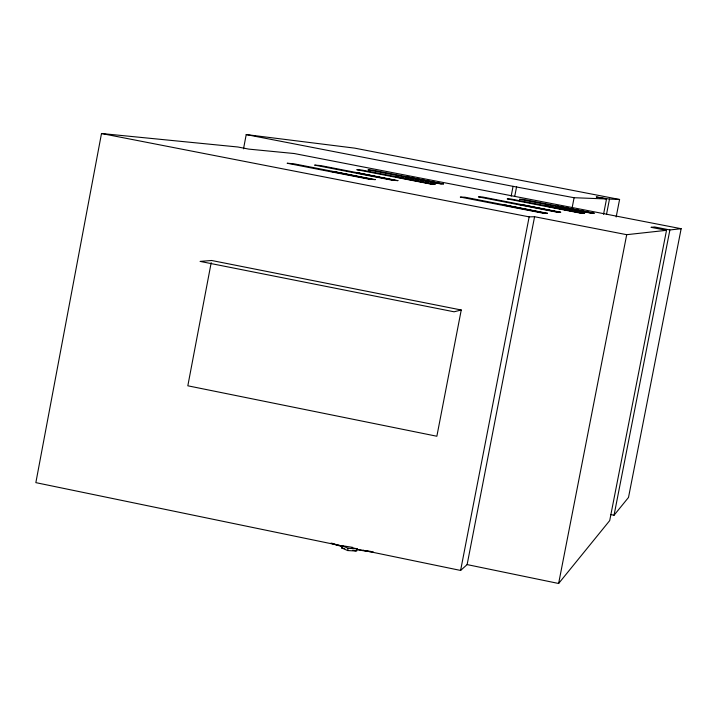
<?xml version="1.0" encoding="UTF-8"?>
<svg xmlns="http://www.w3.org/2000/svg" width="717" height="717" viewBox="0 0 717 717"><rect width="100%" height="100%" fill="white"/><g stroke="black" fill="none" stroke-linecap="round" stroke-linejoin="round"><path stroke-width="1.08" d="M610.803 514.582L614.048 515.245L628.504 497.446L681.15 228.714L294.257 153.537L248.79 149.118L237.919 147.003L101.5 133.514L35.85 482.64L341.283 545.78M211.192 262.682L187.827 385.8L436.859 436.241L461.246 309.995L211.605 260.486L200.088 261.4L454.085 311.796L461.246 309.995M243.511 148.84L246.218 134.572L354.673 148.132L619.587 199.469L616.163 216.982M341.785 547.976L342.215 545.727L352.737 547.394L352.164 547.779L357.138 548.81L356.699 551.059L347.682 550.557L341.785 547.976L344.769 548.595M347.682 550.557L348.112 548.299L342.215 545.727M511.158 196.198L513.067 186.348L574.093 197.722L606.528 198.968L603.544 214.293M514.716 196.431L516.625 186.572M460.61 570.445L529.155 216.866L534.586 216.731L626.703 234.683L666.514 230.318L609.71 520.587L558.624 583.486L467.126 564.593L460.61 570.445L363.178 550.306M467.126 564.593L534.586 216.731M571.96 208.692L574.093 197.722M606.501 214.401L609.486 199.084L619.587 199.469M558.624 583.486L626.703 234.683M614.048 515.245L669.893 229.951L681.15 228.714M348.112 548.299L357.138 548.81M609.486 199.084L596.221 196.969L606.528 198.968M246.218 134.572L513.067 186.348M669.893 229.951L654.657 226.984L651.018 227.307L666.514 230.318M101.5 133.514L529.155 216.866M352.719 550.235L355.704 550.853M373.432 552.036A30.822 3.594 10.9 0 1 356.824 549.625M342.134 546.497A30.822 3.594 10.9 0 1 330.797 543.217M370.662 551.382A30.822 3.594 10.9 0 1 356.887 549.285M342.197 546.157A30.822 3.594 10.9 0 1 331.675 543.154M584.57 213.325L581.684 213.37L507.224 198.887L510.854 198.994L584.57 213.325M594.151 213.209L591.462 213.254L519.502 199.263L522.899 199.362L594.151 213.209M547.519 213.29L543.853 213.343L460.305 197.076L464.921 197.211L547.519 213.29M560.658 212.205L557.342 212.241L478.436 196.888L482.595 197.014L560.658 212.205M547.671 206.146L546.049 206.137L583.136 213.343L547.671 206.146M558.48 206.281L556.975 206.263L592.816 213.236L558.48 206.281M506.166 205.241L504.105 205.223L545.7 213.316L506.166 205.241M521.582 204.596L519.717 204.578L559.009 212.223L521.582 204.596M435.031 184.296L430.621 184.045L356.806 169.696L361.96 170.09L435.031 184.296M397.899 180.621L392.817 180.317L314.629 165.107L320.544 165.573L397.899 180.621M375.233 179.626L369.605 179.295L287.15 163.243L293.701 163.763L375.233 179.626M443.464 183.928L439.288 183.677L368.018 169.83L372.885 170.207L443.464 183.928M398.455 177.189L396.071 177.027L432.835 184.17L398.455 177.189M334.418 171.686L331.388 171.471L372.437 179.465L334.418 171.686M408.134 177.063L405.885 176.902L441.385 183.803L408.134 177.063M359.172 173.093L356.439 172.896L395.372 180.469L359.172 173.093"/></g></svg>
